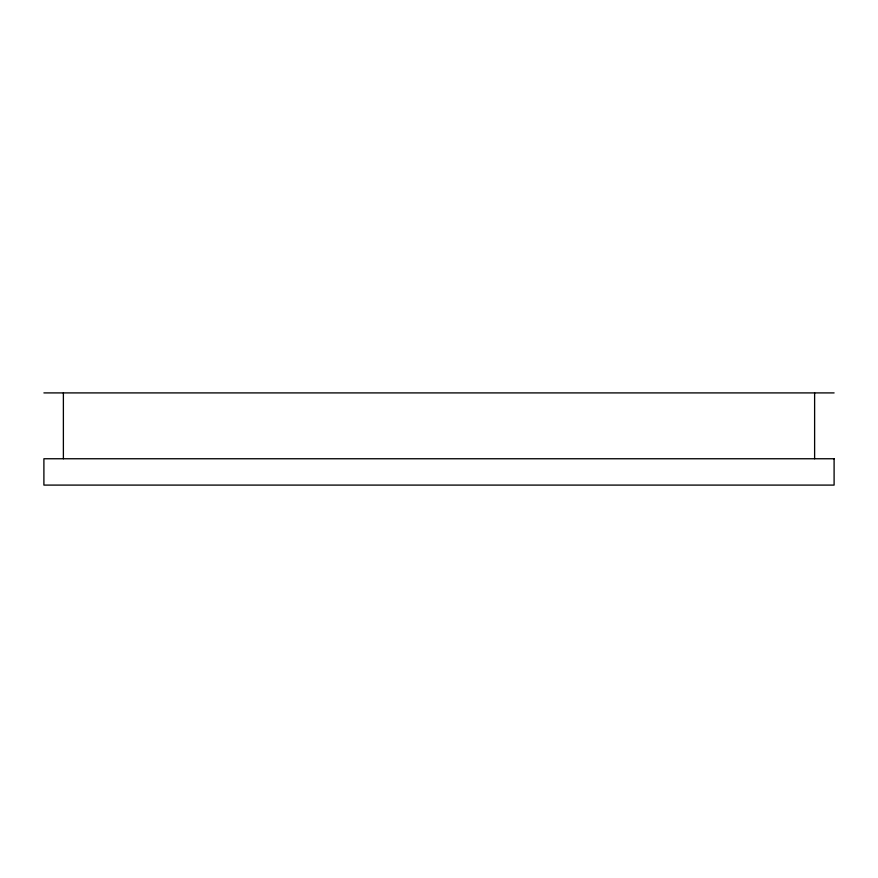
<?xml version="1.0" encoding="UTF-8"?>
<svg xmlns="http://www.w3.org/2000/svg" width="878" height="878" viewBox="0 0 878 878"><rect width="100%" height="100%" fill="white"/><g stroke="black" fill="none" stroke-linecap="round" stroke-linejoin="round"><path stroke-width="1.32" d="M43.9 392.905L834.1 392.905M814.619 392.905L814.619 458.755M63.381 392.905L63.381 458.755M834.1 458.755L43.9 458.755L43.9 485.095L834.1 485.095L834.1 458.755"/></g></svg>
